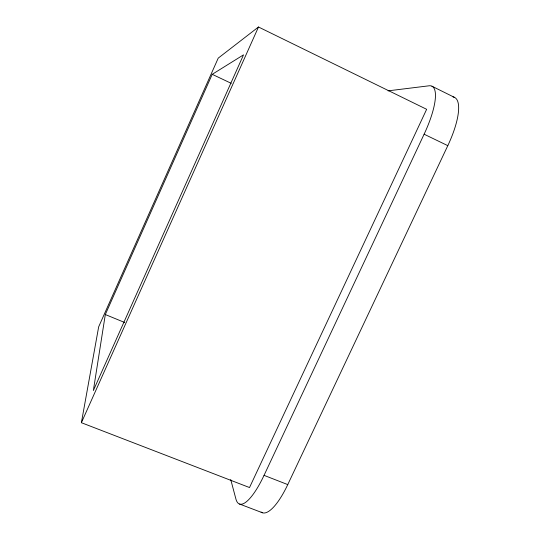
<?xml version="1.0" encoding="UTF-8"?>
<svg xmlns="http://www.w3.org/2000/svg" width="540" height="540" viewBox="0 0 540 540"><rect width="100%" height="100%" fill="white"/><g stroke="black" fill="none" stroke-linecap="round" stroke-linejoin="round"><path stroke-width="0.81" d="M105.314 314.53L93.353 390.528L243.52 54.851L212.22 74.324L105.314 314.53L124.76 322.522M81.385 422.699L98.672 326.822L218.228 58.124L258.491 27L426.647 109.309L249.514 487.546L81.385 422.699L258.491 27M230.728 479.534L235.899 498.974A51.415 13.979 -70 0 0 264.04 475.355L424.116 134.21A52.88 15.012 -62.8 0 0 429.037 85.799L388.058 90.855M261.063 512.028A51.165 15.269 -70.4 0 0 287.759 484.596L447.802 145.658A52.616 16.396 -62.4 0 0 453.006 96.923M239.558 504.036L262.413 512.75M264.04 475.355L287.759 484.596M212.22 74.324L231.221 83.329M424.116 134.21L447.802 145.658M431.919 86.204L454.498 97.389"/></g></svg>
